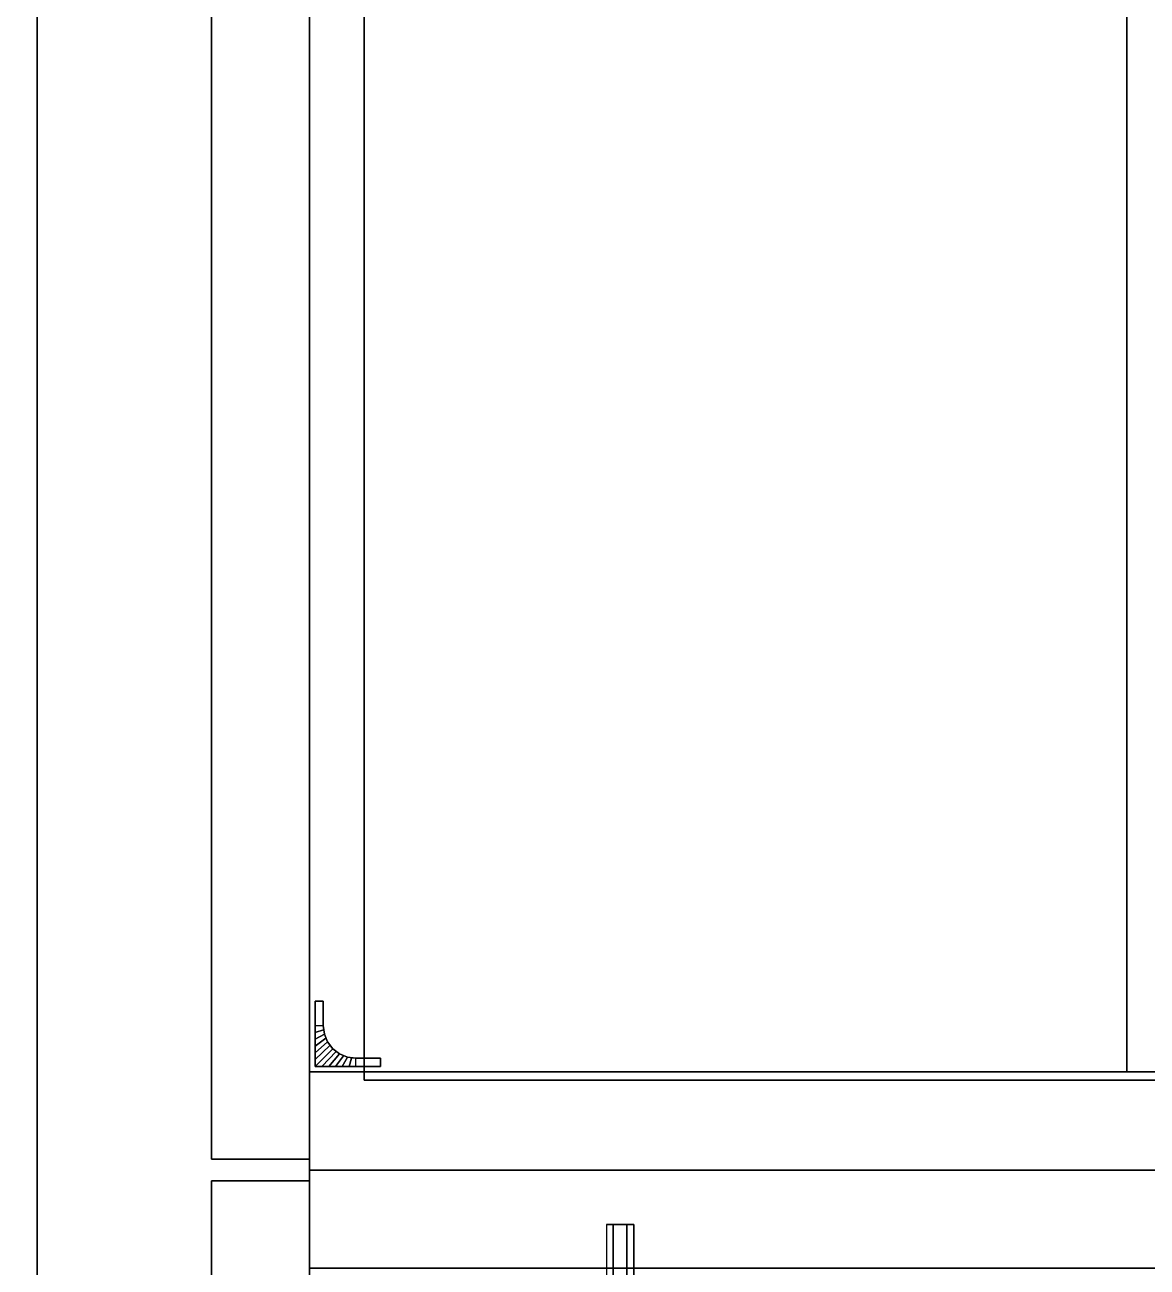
# Model space of a CAD drawing. Extents: x 0 to 4068, y -4475 to 0.
# Drawn here: x 1564.7 to 1770.7, y -2110.3 to -1882.3 of the extents above; entities that cross this region are included whole.
import ezdxf

# ---------------------------------------------------------------- set-up
doc = ezdxf.new("R2010")
doc.units = 0
for name, color, linetype in [('LAYER0', 7, 'CONTINUOUS'), ('LAYER104', 253, 'CONTINUOUS'), ('LAYER105', 253, 'CONTINUOUS'), ('LAYER107', 253, 'CONTINUOUS'), ('LAYER108', 253, 'CONTINUOUS'), ('LAYER109', 253, 'CONTINUOUS'), ('LAYER12', 7, 'CONTINUOUS'), ('LAYER140', 253, 'CONTINUOUS'), ('LAYER141', 253, 'CONTINUOUS'), ('LAYER142', 253, 'CONTINUOUS'), ('LAYER143', 253, 'CONTINUOUS'), ('LAYER145', 253, 'CONTINUOUS'), ('LAYER146', 7, 'CONTINUOUS'), ('LAYER147', 7, 'CONTINUOUS'), ('LAYER148', 7, 'CONTINUOUS'), ('LAYER150', 7, 'CONTINUOUS'), ('LAYER151', 7, 'CONTINUOUS'), ('LAYER17', 7, 'CONTINUOUS'), ('LAYER219', 19, 'CONTINUOUS'), ('LAYER31', 45, 'CONTINUOUS'), ('LAYER33', 45, 'CONTINUOUS'), ('LAYER34', 45, 'CONTINUOUS'), ('LAYER36', 45, 'CONTINUOUS'), ('LAYER43', 45, 'CONTINUOUS'), ('LAYER44', 45, 'CONTINUOUS'), ('LAYER45', 45, 'CONTINUOUS'), ('LAYER46', 45, 'CONTINUOUS'), ('LAYER48', 45, 'CONTINUOUS'), ('LAYER5', 7, 'CONTINUOUS'), ('LAYER55', 254, 'CONTINUOUS')]:
    doc.layers.add(name, color=color, linetype=linetype)

msp = doc.modelspace()

# ---------------------------------------------------------------- linework, layer by layer
at = {"layer": 'LAYER0', "invisible_edges": 1}
for points in [[(4068, 0), (0, -4475), (0, 0), (4068, 0)], [(0, -4475), (4068, 0), (4068, -4475), (0, -4475)]]:
    msp.add_3dface(points, dxfattribs=at)
at = {"layer": 'LAYER104', "invisible_edges": 1}
for points in [[(1617, -2094.5, 870), (1617, -2390.5, 156), (1617, -2094.5, 156), (1617, -2094.5, 870)], [(1617, -2390.5, 156), (1617, -2094.5, 870), (1617, -2390.5, 870), (1617, -2390.5, 156)]]:
    msp.add_3dface(points, dxfattribs=at)
at = {"layer": 'LAYER105', "invisible_edges": 1}
for points in [[(1599, -2094.5, 156), (1617, -2390.5, 156), (1599, -2390.5, 156), (1599, -2094.5, 156)], [(1617, -2390.5, 156), (1599, -2094.5, 156), (1617, -2094.5, 156), (1617, -2390.5, 156)]]:
    msp.add_3dface(points, dxfattribs=at)
at = {"layer": 'LAYER107', "invisible_edges": 1}
for points in [[(1617, -2094.5, 870), (1599, -2390.5, 870), (1617, -2390.5, 870), (1617, -2094.5, 870)], [(1599, -2390.5, 870), (1617, -2094.5, 870), (1599, -2094.5, 870), (1599, -2390.5, 870)]]:
    msp.add_3dface(points, dxfattribs=at)
at = {"layer": 'LAYER108', "invisible_edges": 1}
for points in [[(1599, -2094.5, 156), (1617, -2094.5, 870), (1617, -2094.5, 156), (1599, -2094.5, 156)], [(1617, -2094.5, 870), (1599, -2094.5, 156), (1599, -2094.5, 870), (1617, -2094.5, 870)]]:
    msp.add_3dface(points, dxfattribs=at)
at = {"layer": 'LAYER109', "invisible_edges": 1}
for points in [[(1599, -2390.5, 870), (1599, -2094.5, 156), (1599, -2390.5, 156), (1599, -2390.5, 870)], [(1599, -2094.5, 156), (1599, -2390.5, 870), (1599, -2094.5, 870), (1599, -2094.5, 156)]]:
    msp.add_3dface(points, dxfattribs=at)
at = {"layer": 'LAYER12'}
for points, invisible_edges in [([(1627.02, -2076, 873), (1580.58, -597.47, 873), (1581.76, -581.37, 873), (1627.02, -2076, 873)], 5), ([(1627.02, -2076, 873), (1581.76, -581.37, 873), (1627.02, -1329, 873), (1627.02, -2076, 873)], 3), ([(1627.02, -2076, 873), (1577.27, -613.05, 873), (1580.58, -597.47, 873), (1627.02, -2076, 873)], 5), ([(1627.02, -2076, 873), (1571.59, -627.83, 873), (1577.27, -613.05, 873), (1627.02, -2076, 873)], 5), ([(1567, -2886, 873), (1571.59, -627.83, 873), (1627.02, -2076, 873), (1567, -2886, 873)], 7), ([(1567, -792, 873), (1571.59, -627.83, 873), (1567, -2886, 873), (1567, -792, 873)], 3), ([(1567, -2886, 873), (1627.02, -2076, 873), (2153, -2886, 873), (1567, -2886, 873)], 3), ([(2153, -2886, 873), (1627.02, -2076, 873), (2068, -2076, 873), (2153, -2886, 873)], 5)]:
    msp.add_3dface(points, dxfattribs=dict(at, invisible_edges=invisible_edges))
at = {"layer": 'LAYER140', "invisible_edges": 1}
for points in [[(1617, -1314.5, 873), (1617, -2090.5, 153), (1617, -1314.5, 153), (1617, -1314.5, 873)], [(1617, -2090.5, 153), (1617, -1314.5, 873), (1617, -2090.5, 873), (1617, -2090.5, 153)]]:
    msp.add_3dface(points, dxfattribs=at)
at = {"layer": 'LAYER141', "invisible_edges": 1}
for points in [[(1599, -1314.5, 153), (1617, -2090.5, 153), (1599, -2090.5, 153), (1599, -1314.5, 153)], [(1617, -2090.5, 153), (1599, -1314.5, 153), (1617, -1314.5, 153), (1617, -2090.5, 153)]]:
    msp.add_3dface(points, dxfattribs=at)
at = {"layer": 'LAYER142', "invisible_edges": 1}
for points in [[(1599, -2090.5, 873), (1617, -2090.5, 153), (1617, -2090.5, 873), (1599, -2090.5, 873)], [(1617, -2090.5, 153), (1599, -2090.5, 873), (1599, -2090.5, 153), (1617, -2090.5, 153)]]:
    msp.add_3dface(points, dxfattribs=at)
at = {"layer": 'LAYER143', "invisible_edges": 1}
for points in [[(1617, -1314.5, 873), (1599, -2090.5, 873), (1617, -2090.5, 873), (1617, -1314.5, 873)], [(1599, -2090.5, 873), (1617, -1314.5, 873), (1599, -1314.5, 873), (1599, -2090.5, 873)]]:
    msp.add_3dface(points, dxfattribs=at)
at = {"layer": 'LAYER145', "invisible_edges": 1}
for points in [[(1599, -2090.5, 873), (1599, -1314.5, 153), (1599, -2090.5, 153), (1599, -2090.5, 873)], [(1599, -1314.5, 153), (1599, -2090.5, 873), (1599, -1314.5, 873), (1599, -1314.5, 153)]]:
    msp.add_3dface(points, dxfattribs=at)
at = {"layer": 'LAYER146', "invisible_edges": 1}
for points in [[(1767, -1330.5, 233), (1617, -2074.5, 233), (1767, -2074.5, 233), (1767, -1330.5, 233)], [(1617, -2074.5, 233), (1767, -1330.5, 233), (1617, -1330.5, 233), (1617, -2074.5, 233)], [(1767, -1330.5, 215), (1617, -2074.5, 215), (1767, -2074.5, 215), (1767, -1330.5, 215)], [(1617, -2074.5, 215), (1767, -1330.5, 215), (1617, -1330.5, 215), (1617, -2074.5, 215)], [(1767, -1330.5, 251), (1617, -2074.5, 251), (1767, -2074.5, 251), (1767, -1330.5, 251)], [(1617, -2074.5, 251), (1767, -1330.5, 251), (1617, -1330.5, 251), (1617, -2074.5, 251)]]:
    msp.add_3dface(points, dxfattribs=at)
at = {"layer": 'LAYER147', "invisible_edges": 1}
for points in [[(1767, -2074.5, 215), (1617, -2074.5, 233), (1617, -2074.5, 215), (1767, -2074.5, 215)], [(1617, -2074.5, 233), (1767, -2074.5, 215), (1767, -2074.5, 233), (1617, -2074.5, 233)], [(1767, -2074.5, 197), (1617, -2074.5, 215), (1617, -2074.5, 197), (1767, -2074.5, 197)], [(1617, -2074.5, 215), (1767, -2074.5, 197), (1767, -2074.5, 215), (1617, -2074.5, 215)], [(1767, -2074.5, 233), (1617, -2074.5, 251), (1617, -2074.5, 233), (1767, -2074.5, 233)], [(1617, -2074.5, 251), (1767, -2074.5, 233), (1767, -2074.5, 251), (1617, -2074.5, 251)]]:
    msp.add_3dface(points, dxfattribs=at)
at = {"layer": 'LAYER148', "invisible_edges": 1}
for points in [[(1617, -1330.5, 215), (1617, -2074.5, 233), (1617, -1330.5, 233), (1617, -1330.5, 215)], [(1617, -2074.5, 233), (1617, -1330.5, 215), (1617, -2074.5, 215), (1617, -2074.5, 233)], [(1617, -1330.5, 197), (1617, -2074.5, 215), (1617, -1330.5, 215), (1617, -1330.5, 197)], [(1617, -2074.5, 215), (1617, -1330.5, 197), (1617, -2074.5, 197), (1617, -2074.5, 215)], [(1617, -1330.5, 233), (1617, -2074.5, 251), (1617, -1330.5, 251), (1617, -1330.5, 233)], [(1617, -2074.5, 251), (1617, -1330.5, 233), (1617, -2074.5, 233), (1617, -2074.5, 251)]]:
    msp.add_3dface(points, dxfattribs=at)
at = {"layer": 'LAYER150', "invisible_edges": 1}
for points in [[(1767, -2074.5, 215), (1767, -1330.5, 233), (1767, -2074.5, 233), (1767, -2074.5, 215)], [(1767, -1330.5, 233), (1767, -2074.5, 215), (1767, -1330.5, 215), (1767, -1330.5, 233)], [(1767, -2074.5, 197), (1767, -1330.5, 215), (1767, -2074.5, 215), (1767, -2074.5, 197)], [(1767, -1330.5, 215), (1767, -2074.5, 197), (1767, -1330.5, 197), (1767, -1330.5, 215)], [(1767, -2074.5, 233), (1767, -1330.5, 251), (1767, -2074.5, 251), (1767, -2074.5, 233)], [(1767, -1330.5, 251), (1767, -2074.5, 233), (1767, -1330.5, 233), (1767, -1330.5, 251)]]:
    msp.add_3dface(points, dxfattribs=at)
at = {"layer": 'LAYER151', "invisible_edges": 1}
for points in [[(1617, -1330.5, 215), (1767, -2074.5, 215), (1617, -2074.5, 215), (1617, -1330.5, 215)], [(1767, -2074.5, 215), (1617, -1330.5, 215), (1767, -1330.5, 215), (1767, -2074.5, 215)], [(1617, -1330.5, 197), (1767, -2074.5, 197), (1617, -2074.5, 197), (1617, -1330.5, 197)], [(1767, -2074.5, 197), (1617, -1330.5, 197), (1767, -1330.5, 197), (1767, -2074.5, 197)], [(1617, -1330.5, 233), (1767, -2074.5, 233), (1617, -2074.5, 233), (1617, -1330.5, 233)], [(1767, -2074.5, 233), (1617, -1330.5, 233), (1767, -1330.5, 233), (1767, -2074.5, 233)]]:
    msp.add_3dface(points, dxfattribs=at)
at = {"layer": 'LAYER17'}
for points, invisible_edges in [([(1627.02, -1329, 927), (1567, -792, 927), (1627.02, -2076, 927), (1627.02, -1329, 927)], 3), ([(1567, -2886, 927), (1627.02, -2076, 927), (1567, -792, 927), (1567, -2886, 927)], 3), ([(1627.02, -2076, 927), (1567, -2886, 927), (2153, -2886, 927), (1627.02, -2076, 927)], 5), ([(1627.02, -2076, 927), (2153, -2886, 927), (2068, -2076, 927), (1627.02, -2076, 927)], 3)]:
    msp.add_3dface(points, dxfattribs=dict(at, invisible_edges=invisible_edges))
at = {"layer": 'LAYER219', "invisible_edges": 1}
for points in [[(1567, -792, 927), (1567, -2886, 873), (1567, -2886, 927), (1567, -792, 927)], [(1567, -2886, 873), (1567, -792, 927), (1567, -792, 873), (1567, -2886, 873)]]:
    msp.add_3dface(points, dxfattribs=at)
at = {"layer": 'LAYER31', "invisible_edges": 1}
for points in [[(2153, -2074.5, 154), (1617, -1330.5, 154), (2153, -1330.5, 154), (2153, -2074.5, 154)], [(1617, -1330.5, 154), (2153, -2074.5, 154), (1617, -2074.5, 154), (1617, -1330.5, 154)]]:
    msp.add_3dface(points, dxfattribs=at)
at = {"layer": 'LAYER33', "invisible_edges": 1}
for points in [[(1617, -2074.5, 172), (1617, -1330.5, 154), (1617, -2074.5, 154), (1617, -2074.5, 172)], [(1617, -1330.5, 154), (1617, -2074.5, 172), (1617, -1330.5, 172), (1617, -1330.5, 154)]]:
    msp.add_3dface(points, dxfattribs=at)
at = {"layer": 'LAYER34', "invisible_edges": 1}
for points in [[(2153, -2074.5, 154), (1617, -2074.5, 172), (1617, -2074.5, 154), (2153, -2074.5, 154)], [(1617, -2074.5, 172), (2153, -2074.5, 154), (2153, -2074.5, 172), (1617, -2074.5, 172)]]:
    msp.add_3dface(points, dxfattribs=at)
at = {"layer": 'LAYER36', "invisible_edges": 1}
for points in [[(1617, -2074.5, 172), (2153, -1330.5, 172), (1617, -1330.5, 172), (1617, -2074.5, 172)], [(2153, -1330.5, 172), (1617, -2074.5, 172), (2153, -2074.5, 172), (2153, -1330.5, 172)]]:
    msp.add_3dface(points, dxfattribs=at)
at = {"layer": 'LAYER43', "invisible_edges": 1}
for points in [[(2153, -2074.5, 153), (1617, -2074.5, 873), (2153, -2074.5, 873), (2153, -2074.5, 153)], [(1617, -2074.5, 873), (2153, -2074.5, 153), (1617, -2074.5, 153), (1617, -2074.5, 873)]]:
    msp.add_3dface(points, dxfattribs=at)
at = {"layer": 'LAYER44', "invisible_edges": 1}
for points in [[(2153, -2074.5, 153), (1617, -2092.5, 153), (1617, -2074.5, 153), (2153, -2074.5, 153)], [(1617, -2092.5, 153), (2153, -2074.5, 153), (2153, -2092.5, 153), (1617, -2092.5, 153)], [(2153, -2092.5, 153), (1617, -2110.5, 153), (1617, -2092.5, 153), (2153, -2092.5, 153)], [(1617, -2110.5, 153), (2153, -2092.5, 153), (2153, -2110.5, 153), (1617, -2110.5, 153)]]:
    msp.add_3dface(points, dxfattribs=at)
at = {"layer": 'LAYER45', "invisible_edges": 1}
for points in [[(1617, -2092.5, 153), (1617, -2074.5, 873), (1617, -2074.5, 153), (1617, -2092.5, 153)], [(1617, -2074.5, 873), (1617, -2092.5, 153), (1617, -2092.5, 873), (1617, -2074.5, 873)], [(1617, -2092.5, 873), (1617, -2110.5, 153), (1617, -2110.5, 873), (1617, -2092.5, 873)], [(1617, -2110.5, 153), (1617, -2092.5, 873), (1617, -2092.5, 153), (1617, -2110.5, 153)]]:
    msp.add_3dface(points, dxfattribs=at)
at = {"layer": 'LAYER46', "invisible_edges": 1}
for points in [[(2153, -2092.5, 873), (1617, -2074.5, 873), (1617, -2092.5, 873), (2153, -2092.5, 873)], [(1617, -2074.5, 873), (2153, -2092.5, 873), (2153, -2074.5, 873), (1617, -2074.5, 873)], [(2153, -2110.5, 873), (1617, -2092.5, 873), (1617, -2110.5, 873), (2153, -2110.5, 873)], [(1617, -2092.5, 873), (2153, -2110.5, 873), (2153, -2092.5, 873), (1617, -2092.5, 873)]]:
    msp.add_3dface(points, dxfattribs=at)
at = {"layer": 'LAYER48', "invisible_edges": 1}
for points in [[(1617, -2092.5, 153), (2153, -2092.5, 873), (1617, -2092.5, 873), (1617, -2092.5, 153)], [(2153, -2092.5, 873), (1617, -2092.5, 153), (2153, -2092.5, 153), (2153, -2092.5, 873)], [(1617, -2092.5, 873), (2153, -2092.5, 153), (1617, -2092.5, 153), (1617, -2092.5, 873)], [(2153, -2092.5, 153), (1617, -2092.5, 873), (2153, -2092.5, 873), (2153, -2092.5, 153)]]:
    msp.add_3dface(points, dxfattribs=at)
at = {"layer": 'LAYER5', "invisible_edges": 1}
for points in [[(4068, -4475, 5), (0, 0, 5), (0, -4475, 5), (4068, -4475, 5)], [(0, 0, 5), (4068, -4475, 5), (4068, 0, 5), (0, 0, 5)]]:
    msp.add_3dface(points, dxfattribs=at)
at = {"layer": 'LAYER55'}
for points in [[(1619.5, -2061.5, 174), (1618, -2061.5, 174), (1618, -2061.5, 186), (1619.5, -2061.5, 186)], [(1618, -2061.5, 174), (1618, -2073.5, 174), (1618, -2073.5, 186), (1618, -2061.5, 186)], [(1619.5, -2061.5, 186), (1618, -2061.5, 186), (1618, -2061.5, 174), (1619.5, -2061.5, 174)], [(1619.5, -2061.5, 507), (1618, -2061.5, 507), (1618, -2061.5, 519), (1619.5, -2061.5, 519)], [(1618, -2061.5, 507), (1618, -2073.5, 507), (1618, -2073.5, 519), (1618, -2061.5, 519)], [(1619.5, -2061.5, 519), (1618, -2061.5, 519), (1618, -2061.5, 507), (1619.5, -2061.5, 507)], [(1619.5, -2061.5, 831), (1618, -2061.5, 831), (1618, -2061.5, 843), (1619.5, -2061.5, 843)], [(1618, -2061.5, 831), (1618, -2073.5, 831), (1618, -2073.5, 843), (1618, -2061.5, 843)], [(1619.5, -2061.5, 843), (1618, -2061.5, 843), (1618, -2061.5, 831), (1619.5, -2061.5, 831)], [(1619.5, -2061.5, 174), (1619.5, -2066, 174), (1619.5, -2066, 186), (1619.5, -2061.5, 186)], [(1619.5, -2061.5, 507), (1619.5, -2066, 507), (1619.5, -2066, 519), (1619.5, -2061.5, 519)], [(1619.5, -2061.5, 831), (1619.5, -2066, 831), (1619.5, -2066, 843), (1619.5, -2061.5, 843)], [(1625.5, -2072, 174), (1625.5, -2072, 186), (1630, -2072, 186), (1630, -2072, 174)], [(1625.5, -2072, 507), (1625.5, -2072, 519), (1630, -2072, 519), (1630, -2072, 507)], [(1625.5, -2072, 831), (1625.5, -2072, 843), (1630, -2072, 843), (1630, -2072, 831)], [(1630, -2072, 186), (1630, -2073.5, 186), (1630, -2073.5, 174), (1630, -2072, 174)], [(1630, -2072, 519), (1630, -2073.5, 519), (1630, -2073.5, 507), (1630, -2072, 507)], [(1630, -2072, 843), (1630, -2073.5, 843), (1630, -2073.5, 831), (1630, -2072, 831)], [(1618, -2073.5, 186), (1630, -2073.5, 186), (1630, -2073.5, 174), (1618, -2073.5, 174)], [(1618, -2073.5, 519), (1630, -2073.5, 519), (1630, -2073.5, 507), (1618, -2073.5, 507)], [(1618, -2073.5, 843), (1630, -2073.5, 843), (1630, -2073.5, 831), (1618, -2073.5, 831)], [(1671.5, -2102.5, 501.5), (1676.5, -2102.5, 501.5), (1675.25, -2102.5, 503.665), (1672.75, -2102.5, 503.665)], [(1671.5, -2102.5, 501.5), (1672.75, -2102.5, 499.335), (1675.25, -2102.5, 499.335), (1676.5, -2102.5, 501.5)]]:
    msp.add_3dface(points, dxfattribs=at)
at = {"layer": 'LAYER55', "invisible_edges": 1}
for points in [[(1619.5, -2066, 174), (1618, -2066, 174), (1618, -2061.5, 174), (1619.5, -2061.5, 174)], [(1619.5, -2066, 186), (1618, -2066, 186), (1618, -2061.5, 186), (1619.5, -2061.5, 186)], [(1619.5, -2066, 507), (1618, -2066, 507), (1618, -2061.5, 507), (1619.5, -2061.5, 507)], [(1619.5, -2066, 519), (1618, -2066, 519), (1618, -2061.5, 519), (1619.5, -2061.5, 519)], [(1619.5, -2066, 831), (1618, -2066, 831), (1618, -2061.5, 831), (1619.5, -2061.5, 831)], [(1619.5, -2066, 843), (1618, -2066, 843), (1618, -2061.5, 843), (1619.5, -2061.5, 843)], [(1625.5, -2072, 174), (1625.5, -2073.5, 174), (1630, -2073.5, 174), (1630, -2072, 174)], [(1625.5, -2072, 186), (1625.5, -2073.5, 186), (1630, -2073.5, 186), (1630, -2072, 186)], [(1625.5, -2072, 507), (1625.5, -2073.5, 507), (1630, -2073.5, 507), (1630, -2072, 507)], [(1625.5, -2072, 519), (1625.5, -2073.5, 519), (1630, -2073.5, 519), (1630, -2072, 519)], [(1625.5, -2072, 831), (1625.5, -2073.5, 831), (1630, -2073.5, 831), (1630, -2072, 831)], [(1625.5, -2072, 843), (1625.5, -2073.5, 843), (1630, -2073.5, 843), (1630, -2072, 843)]]:
    msp.add_3dface(points, dxfattribs=at)

# ---------------------------------------------------------------- meshes
at = {"layer": 'LAYER55'}
mesh = msp.add_polymesh((2, 7), dxfattribs=at)
for k, corner in enumerate([(1619.5, -2066, 174), (1619.551, -2066.783, 174), (1619.704, -2067.553, 174), (1619.957, -2068.296, 174), (1620.304, -2069, 174), (1620.74, -2069.653, 174), (1621.257, -2070.243, 174), (1618, -2066, 174), (1618, -2067.25, 174), (1618, -2068.5, 174), (1618, -2069.75, 174), (1618, -2071, 174), (1618, -2072.25, 174), (1618, -2073.5, 174)]):
    mesh.set_mesh_vertex(divmod(k, 7), corner)
mesh = msp.add_polymesh((2, 7), dxfattribs=at)
for k, corner in enumerate([(1619.5, -2066, 186), (1619.551, -2066.783, 186), (1619.704, -2067.553, 186), (1619.957, -2068.296, 186), (1620.304, -2069, 186), (1620.74, -2069.653, 186), (1621.257, -2070.243, 186), (1618, -2066, 186), (1618, -2067.25, 186), (1618, -2068.5, 186), (1618, -2069.75, 186), (1618, -2071, 186), (1618, -2072.25, 186), (1618, -2073.5, 186)]):
    mesh.set_mesh_vertex(divmod(k, 7), corner)
mesh = msp.add_polymesh((2, 7), dxfattribs=at)
for k, corner in enumerate([(1619.5, -2066, 507), (1619.551, -2066.783, 507), (1619.704, -2067.553, 507), (1619.957, -2068.296, 507), (1620.304, -2069, 507), (1620.74, -2069.653, 507), (1621.257, -2070.243, 507), (1618, -2066, 507), (1618, -2067.25, 507), (1618, -2068.5, 507), (1618, -2069.75, 507), (1618, -2071, 507), (1618, -2072.25, 507), (1618, -2073.5, 507)]):
    mesh.set_mesh_vertex(divmod(k, 7), corner)
mesh = msp.add_polymesh((2, 7), dxfattribs=at)
for k, corner in enumerate([(1619.5, -2066, 519), (1619.551, -2066.783, 519), (1619.704, -2067.553, 519), (1619.957, -2068.296, 519), (1620.304, -2069, 519), (1620.74, -2069.653, 519), (1621.257, -2070.243, 519), (1618, -2066, 519), (1618, -2067.25, 519), (1618, -2068.5, 519), (1618, -2069.75, 519), (1618, -2071, 519), (1618, -2072.25, 519), (1618, -2073.5, 519)]):
    mesh.set_mesh_vertex(divmod(k, 7), corner)
mesh = msp.add_polymesh((2, 7), dxfattribs=at)
for k, corner in enumerate([(1619.5, -2066, 831), (1619.551, -2066.783, 831), (1619.704, -2067.553, 831), (1619.957, -2068.296, 831), (1620.304, -2069, 831), (1620.74, -2069.653, 831), (1621.257, -2070.243, 831), (1618, -2066, 831), (1618, -2067.25, 831), (1618, -2068.5, 831), (1618, -2069.75, 831), (1618, -2071, 831), (1618, -2072.25, 831), (1618, -2073.5, 831)]):
    mesh.set_mesh_vertex(divmod(k, 7), corner)
mesh = msp.add_polymesh((2, 7), dxfattribs=at)
for k, corner in enumerate([(1619.5, -2066, 843), (1619.551, -2066.783, 843), (1619.704, -2067.553, 843), (1619.957, -2068.296, 843), (1620.304, -2069, 843), (1620.74, -2069.653, 843), (1621.257, -2070.243, 843), (1618, -2066, 843), (1618, -2067.25, 843), (1618, -2068.5, 843), (1618, -2069.75, 843), (1618, -2071, 843), (1618, -2072.25, 843), (1618, -2073.5, 843)]):
    mesh.set_mesh_vertex(divmod(k, 7), corner)
mesh = msp.add_polymesh((2, 7), dxfattribs=at)
for k, corner in enumerate([(1625.5, -2072, 174), (1623.947, -2071.796, 174), (1622.5, -2071.196, 174), (1621.257, -2070.243, 174), (1620.304, -2069, 174), (1619.704, -2067.553, 174), (1619.5, -2066, 174), (1625.5, -2072, 186), (1623.947, -2071.796, 186), (1622.5, -2071.196, 186), (1621.257, -2070.243, 186), (1620.304, -2069, 186), (1619.704, -2067.553, 186), (1619.5, -2066, 186)]):
    mesh.set_mesh_vertex(divmod(k, 7), corner)
mesh = msp.add_polymesh((2, 7), dxfattribs=at)
for k, corner in enumerate([(1625.5, -2072, 507), (1623.947, -2071.796, 507), (1622.5, -2071.196, 507), (1621.257, -2070.243, 507), (1620.304, -2069, 507), (1619.704, -2067.553, 507), (1619.5, -2066, 507), (1625.5, -2072, 519), (1623.947, -2071.796, 519), (1622.5, -2071.196, 519), (1621.257, -2070.243, 519), (1620.304, -2069, 519), (1619.704, -2067.553, 519), (1619.5, -2066, 519)]):
    mesh.set_mesh_vertex(divmod(k, 7), corner)
mesh = msp.add_polymesh((2, 7), dxfattribs=at)
for k, corner in enumerate([(1625.5, -2072, 831), (1623.947, -2071.796, 831), (1622.5, -2071.196, 831), (1621.257, -2070.243, 831), (1620.304, -2069, 831), (1619.704, -2067.553, 831), (1619.5, -2066, 831), (1625.5, -2072, 843), (1623.947, -2071.796, 843), (1622.5, -2071.196, 843), (1621.257, -2070.243, 843), (1620.304, -2069, 843), (1619.704, -2067.553, 843), (1619.5, -2066, 843)]):
    mesh.set_mesh_vertex(divmod(k, 7), corner)
mesh = msp.add_polymesh((2, 7), dxfattribs=at)
for k, corner in enumerate([(1625.5, -2072, 174), (1624.717, -2071.949, 174), (1623.947, -2071.796, 174), (1623.204, -2071.543, 174), (1622.5, -2071.196, 174), (1621.847, -2070.76, 174), (1621.257, -2070.243, 174), (1625.5, -2073.5, 174), (1624.25, -2073.5, 174), (1623, -2073.5, 174), (1621.75, -2073.5, 174), (1620.5, -2073.5, 174), (1619.25, -2073.5, 174), (1618, -2073.5, 174)]):
    mesh.set_mesh_vertex(divmod(k, 7), corner)
mesh = msp.add_polymesh((2, 7), dxfattribs=at)
for k, corner in enumerate([(1625.5, -2072, 186), (1624.717, -2071.949, 186), (1623.947, -2071.796, 186), (1623.204, -2071.543, 186), (1622.5, -2071.196, 186), (1621.847, -2070.76, 186), (1621.257, -2070.243, 186), (1625.5, -2073.5, 186), (1624.25, -2073.5, 186), (1623, -2073.5, 186), (1621.75, -2073.5, 186), (1620.5, -2073.5, 186), (1619.25, -2073.5, 186), (1618, -2073.5, 186)]):
    mesh.set_mesh_vertex(divmod(k, 7), corner)
mesh = msp.add_polymesh((2, 7), dxfattribs=at)
for k, corner in enumerate([(1625.5, -2072, 507), (1624.717, -2071.949, 507), (1623.947, -2071.796, 507), (1623.204, -2071.543, 507), (1622.5, -2071.196, 507), (1621.847, -2070.76, 507), (1621.257, -2070.243, 507), (1625.5, -2073.5, 507), (1624.25, -2073.5, 507), (1623, -2073.5, 507), (1621.75, -2073.5, 507), (1620.5, -2073.5, 507), (1619.25, -2073.5, 507), (1618, -2073.5, 507)]):
    mesh.set_mesh_vertex(divmod(k, 7), corner)
mesh = msp.add_polymesh((2, 7), dxfattribs=at)
for k, corner in enumerate([(1625.5, -2072, 519), (1624.717, -2071.949, 519), (1623.947, -2071.796, 519), (1623.204, -2071.543, 519), (1622.5, -2071.196, 519), (1621.847, -2070.76, 519), (1621.257, -2070.243, 519), (1625.5, -2073.5, 519), (1624.25, -2073.5, 519), (1623, -2073.5, 519), (1621.75, -2073.5, 519), (1620.5, -2073.5, 519), (1619.25, -2073.5, 519), (1618, -2073.5, 519)]):
    mesh.set_mesh_vertex(divmod(k, 7), corner)
mesh = msp.add_polymesh((2, 7), dxfattribs=at)
for k, corner in enumerate([(1625.5, -2072, 831), (1624.717, -2071.949, 831), (1623.947, -2071.796, 831), (1623.204, -2071.543, 831), (1622.5, -2071.196, 831), (1621.847, -2070.76, 831), (1621.257, -2070.243, 831), (1625.5, -2073.5, 831), (1624.25, -2073.5, 831), (1623, -2073.5, 831), (1621.75, -2073.5, 831), (1620.5, -2073.5, 831), (1619.25, -2073.5, 831), (1618, -2073.5, 831)]):
    mesh.set_mesh_vertex(divmod(k, 7), corner)
mesh = msp.add_polymesh((2, 7), dxfattribs=at)
for k, corner in enumerate([(1625.5, -2072, 843), (1624.717, -2071.949, 843), (1623.947, -2071.796, 843), (1623.204, -2071.543, 843), (1622.5, -2071.196, 843), (1621.847, -2070.76, 843), (1621.257, -2070.243, 843), (1625.5, -2073.5, 843), (1624.25, -2073.5, 843), (1623, -2073.5, 843), (1621.75, -2073.5, 843), (1620.5, -2073.5, 843), (1619.25, -2073.5, 843), (1618, -2073.5, 843)]):
    mesh.set_mesh_vertex(divmod(k, 7), corner)
mesh = msp.add_polymesh((2, 6), dxfattribs=dict(at, n_close=True))
for k, corner in enumerate([(1671.5, -2118.5, 501.5), (1672.75, -2118.5, 503.665), (1675.25, -2118.5, 503.665), (1676.5, -2118.5, 501.5), (1675.25, -2118.5, 499.335), (1672.75, -2118.5, 499.335), (1671.5, -2102.5, 501.5), (1672.75, -2102.5, 503.665), (1675.25, -2102.5, 503.665), (1676.5, -2102.5, 501.5), (1675.25, -2102.5, 499.335), (1672.75, -2102.5, 499.335)]):
    mesh.set_mesh_vertex(divmod(k, 6), corner)

doc.saveas('drawing.dxf')
